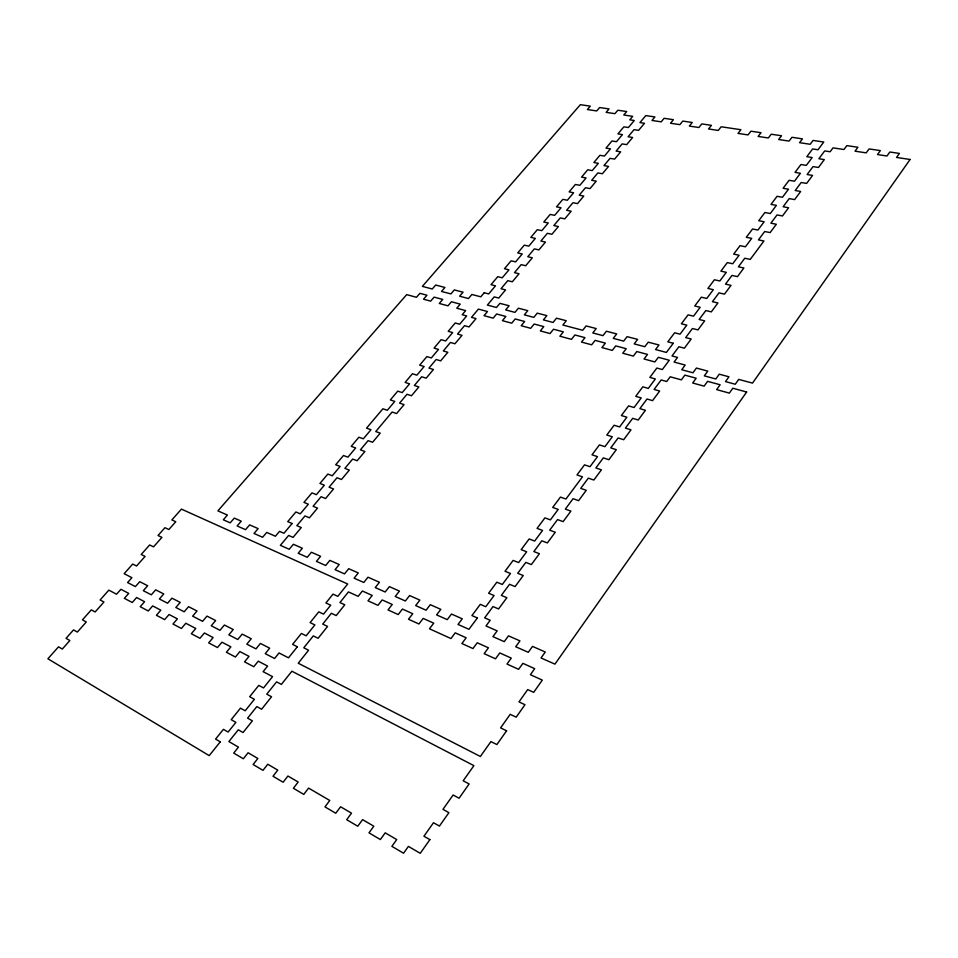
<?xml version="1.0" encoding="UTF-8"?>
<svg xmlns="http://www.w3.org/2000/svg" width="958" height="958" viewBox="0 0 958 958"><rect width="100%" height="100%" fill="white"/><g stroke="black" fill="none" stroke-linecap="round" stroke-linejoin="round"><path stroke-width="1.44" d="M429.891 839.627L420.239 853.315L408.407 846.393L403.558 853.219L391.882 846.345L396.72 839.579L385.2 832.837L380.362 839.543L368.986 832.849L373.824 826.203L362.591 819.641L357.765 826.227L346.688 819.701L351.502 813.162L340.569 806.78L335.755 813.246L324.966 806.887L329.768 800.469L308.572 788.087L303.782 794.398L293.399 788.278L298.178 782.015L287.915 776.016L283.137 782.231L273.006 776.255L277.772 770.1L267.749 764.245L262.995 770.352L253.116 764.52L257.858 758.473L248.086 752.76L243.344 758.772L233.704 753.084L238.434 747.12L228.89 741.552L238.279 729.804L243.045 732.535L252.373 720.835L247.595 718.141L256.828 706.585L261.618 709.219L271.545 696.753L266.755 694.167L276.587 681.856L281.389 684.395L291.891 671.211L473.899 765.646L463.169 780.794L469.133 783.955L459.074 798.23L453.11 795.008L442.955 809.354L448.907 812.647L439.447 826.071L433.495 822.73L423.939 836.226L429.891 839.627M506.578 730.81L496.879 744.558L490.915 741.576L480.365 756.473L298.237 663.223L308.584 650.231L303.77 647.812L313.29 635.908L318.116 638.279L327.552 626.424L322.726 624.101L331.36 613.288L336.198 615.575L344.772 604.809L339.934 602.558L348.437 591.912L358.16 596.343L362.387 591.014L372.231 595.445L367.992 600.81L377.943 605.336L382.182 599.936L392.253 604.474L388.014 609.923L398.193 614.557L402.444 609.06L412.754 613.707L408.491 619.239L418.921 623.981L423.185 618.413L433.734 623.167L429.471 628.783L450.955 638.555L455.218 632.843L466.163 637.777L461.888 643.525L472.953 648.566L477.228 642.77L488.436 647.824L484.161 653.655L495.502 658.817L499.789 652.937L511.273 658.11L506.986 664.05L518.613 669.331L522.9 663.355L534.684 668.66L530.397 674.695L542.312 680.12L533.678 692.359L527.702 689.592L518.996 701.891L524.972 704.717L516.182 717.183L510.207 714.309L500.603 727.876L506.578 730.81M910.1 159.483L752.521 383.104L738.702 379.404L735.253 384.242L725.493 381.595L728.942 376.781L719.266 374.183L715.818 378.973L704.322 375.859L707.782 371.105L696.418 368.052L692.969 372.782L681.725 369.74L685.186 365.046L674.073 362.064L677.522 357.418L672.013 355.957L678.875 346.736L684.383 348.173L691.185 339L685.677 337.599L692.442 328.522L697.939 329.887L704.657 320.858L699.148 319.505L705.807 310.56L711.315 311.877L717.925 302.968L712.417 301.686L718.991 292.873L724.487 294.13L731.002 285.352L725.505 284.119L731.972 275.437L737.468 276.634L743.887 267.977L738.402 266.803L744.773 258.241L750.258 259.39L763.921 240.985L758.437 239.895L764.676 231.525L770.148 232.59L776.339 224.256L770.867 223.202L777.01 214.951L782.482 215.969L788.59 207.742L783.117 206.748L789.188 198.617L794.649 199.587L800.66 191.468L795.2 190.534L801.187 182.499L806.636 183.421L812.564 175.422L807.115 174.524L813.019 166.608L818.467 167.482L824.311 159.603L818.874 158.741L824.694 150.933L830.131 151.759L833.017 147.867L843.974 149.52L846.848 145.616L857.901 147.257L855.027 151.184L866.2 152.861L869.074 148.921L880.354 150.598L877.492 154.561L886.976 155.998L889.838 151.999L899.406 153.424L896.556 157.435L910.1 159.483M746.641 392.014L554.933 664.134L541.019 657.966L545.258 652.003L532.516 646.399L528.277 652.314L515.703 646.734L519.943 640.878L508.482 635.849L504.255 641.656L492.939 636.639L497.166 630.867L485.981 625.957L490.197 620.269L484.652 617.85L493.023 606.57L498.567 608.941L506.866 597.72L501.321 595.385L509.548 584.296L515.093 586.583L523.26 575.53L517.715 573.291L525.81 562.382L531.367 564.573L539.402 553.712L533.846 551.557L541.809 540.815L547.365 542.935L555.269 532.241L549.712 530.157L557.556 519.583L563.112 521.631L570.896 511.105L565.34 509.105L573.064 498.699L578.608 500.663L586.272 490.304L580.716 488.376L588.32 478.138L593.864 480.03L601.408 469.827L595.852 467.971L603.336 457.888L608.893 459.708L616.305 449.673L610.761 447.889L618.126 437.962L623.67 439.71L630.987 429.819L625.43 428.106L632.687 418.335L638.232 420.011L645.429 410.275L639.884 408.635L647.021 399.007L652.578 400.624L659.655 391.032L654.11 389.451L661.152 379.967L666.696 381.512L670.193 376.781L681.378 379.871L684.85 375.129L696.167 378.218L692.682 382.996L704.118 386.146L707.591 381.344L720.129 384.769L716.644 389.607L729.337 393.115L732.81 388.229L746.641 392.014M477.395 617.958L468.941 629.298L458.032 624.448L462.259 618.796L451.481 614.042L447.254 619.646L436.597 614.892L440.824 609.348L430.286 604.702L426.071 610.21L415.664 605.576L419.879 600.103L409.593 595.565L405.378 601.001L395.223 596.475L399.426 591.074L389.379 586.643L385.176 591.996L375.237 587.577L379.44 582.26L367.992 577.207L363.789 582.476L354.101 578.165L358.292 572.932L348.7 568.705L344.521 573.89L335.049 569.675L339.228 564.525L329.851 560.382L325.684 565.507L316.415 561.376L320.583 556.299L311.41 552.251L307.255 557.293L298.189 553.257L302.345 548.251L293.376 544.288L289.22 549.269L280.359 545.318L288.633 535.45L293.052 537.39L301.279 527.559L296.836 525.655L304.991 515.943L309.434 517.811L317.529 508.123L313.086 506.291L321.11 496.711L325.564 498.507L333.54 488.963L329.085 487.203L337 477.755L341.467 479.491L349.335 470.091L344.868 468.378L352.664 459.074L357.142 460.75L364.89 451.481L360.412 449.829L368.111 440.656L372.59 442.273L380.23 433.136L375.752 431.543L392.109 412.036L396.6 413.557L404.072 404.623L399.582 403.126L406.994 394.277L411.497 395.75L418.862 386.936L414.359 385.487L421.676 376.769L426.178 378.182L433.447 369.489L428.945 368.1L436.153 359.501L440.656 360.867L447.829 352.293L443.315 350.951L450.428 342.473L454.942 343.778L462.007 335.324L457.505 334.043L464.522 325.672L469.037 326.929L476.006 318.595L471.492 317.361L478.413 309.099L487.478 311.53L484.018 315.673L493.166 318.152L496.627 313.984L505.872 316.451L502.411 320.655L511.74 323.181L515.2 318.954L524.637 321.481L521.176 325.732L530.696 328.307L534.169 324.044L543.785 326.618L540.324 330.917L550.048 333.552L553.508 329.217L563.328 331.851L559.867 336.21L571.459 339.348L574.92 334.965L584.967 337.647L581.494 342.066L591.649 344.808L595.122 340.377L605.372 343.12L601.911 347.586L612.282 350.4L615.743 345.898L626.221 348.7L622.748 353.239L633.346 356.101L636.807 351.538L647.512 354.412L644.051 358.999L654.865 361.932L658.338 357.31L669.271 360.244L662.337 369.56L656.853 368.052L649.859 377.404L655.344 378.937L648.303 388.397L642.818 386.828L635.729 396.325L641.213 397.917L634.064 407.521L628.58 405.893L621.371 415.533L626.867 417.197L619.61 426.945L614.114 425.244L606.809 435.028L612.294 436.764L604.929 446.656L599.433 444.895L592.008 454.834L597.505 456.631L590.02 466.678L584.524 464.846L576.979 474.94L582.476 476.809L565.938 499.034L560.442 497.082L552.706 507.429L558.203 509.416L550.407 519.883L544.922 517.859L537.067 528.373L542.551 530.433L534.636 541.066L529.151 538.959L521.164 549.641L526.661 551.784L518.613 562.586L513.129 560.406L505.022 571.267L510.494 573.483L502.327 584.464L496.843 582.201L488.604 593.23L494.077 595.541L485.766 606.701L480.293 604.354L471.911 615.563L477.395 617.958M673.258 343.263L666.409 352.424L655.547 349.55L658.984 344.988L648.243 342.186L644.806 346.712L634.184 343.898L637.621 339.395L627.107 336.653L623.67 341.12L613.264 338.366L616.701 333.923L606.402 331.229L602.965 335.647L592.786 332.953L596.223 328.57L586.14 325.924L582.704 330.282L562.849 325.037L566.286 320.726L556.514 318.176L553.077 322.451L543.402 319.888L546.838 315.637L537.258 313.134L533.822 317.361L524.349 314.859L527.774 310.655L518.398 308.201L514.961 312.368L505.668 309.913L509.105 305.758L499.896 303.351L496.472 307.482L487.359 305.075L494.208 296.884L498.747 298.058L505.561 289.903L501.01 288.741L507.764 280.658L512.314 281.796L519.032 273.737L514.482 272.635L521.152 264.659L525.702 265.737L532.325 257.798L527.774 256.732L534.36 248.864L538.911 249.906L545.449 242.063L540.899 241.045L547.389 233.285L551.94 234.279L558.394 226.531L553.844 225.561L560.25 217.897L564.801 218.843L571.172 211.215L566.621 210.281L572.944 202.713L577.494 203.623L583.781 196.079L579.231 195.192L585.482 187.72L590.032 188.594L596.235 181.146L591.685 180.308L597.852 172.931L602.402 173.757L608.534 166.405L603.971 165.602L610.066 158.321L614.617 159.112L620.664 151.855L616.114 151.089L622.125 143.892L626.676 144.646L632.651 137.485L628.101 136.755L634.04 129.653L638.591 130.36L644.483 123.295L639.932 122.6L645.8 115.583L654.913 116.936L651.991 120.457L661.2 121.846L664.122 118.301L673.414 119.69L670.492 123.247L679.869 124.648L682.791 121.079L692.251 122.48L689.329 126.073L698.885 127.522L701.795 123.905L711.435 125.342L708.525 128.971L718.26 130.432L721.17 126.779L740.917 129.713L738.007 133.401L748.018 134.91L750.928 131.198L761.035 132.707L758.125 136.431L768.34 137.976L771.238 134.216L781.548 135.749L778.65 139.521L789.057 141.089L791.955 137.293L802.457 138.862L799.571 142.67L810.181 144.275L813.067 140.431L823.784 142.023L818.012 149.759L812.635 148.933L806.804 156.693L812.18 157.543L806.325 165.375L800.948 164.513L795.032 172.368L800.421 173.266L794.481 181.206L789.093 180.296L783.105 188.271L788.506 189.205L782.47 197.252L777.082 196.294L771.01 204.389L776.411 205.359L770.304 213.526L764.891 212.52L758.736 220.723L764.149 221.753L757.958 230.04L752.545 228.986L746.306 237.297L751.719 238.374L745.432 246.781L740.019 245.667L733.684 254.109L739.109 255.235L732.726 263.749L727.314 262.6L720.883 271.15L726.308 272.335L719.853 280.981L714.417 279.772L707.902 288.442L713.339 289.687L706.776 298.453L701.34 297.184L694.742 305.985L700.166 307.279L693.52 316.176L688.084 314.859L681.378 323.792L686.814 325.145L680.06 334.162L674.624 332.785L667.81 341.85L673.258 343.263M220.268 741.839L209.203 755.634L47.9 658.781L58.522 646.818L62.318 649.045L69.85 640.531L66.054 638.327L73.538 629.897L77.347 632.076L86.28 621.981L82.46 619.85L91.309 609.875L95.141 611.97L103.943 602.031L100.111 599.971L108.841 590.14L116.553 594.211L120.912 589.29L128.719 593.385L124.36 598.343L132.252 602.498L136.611 597.517L144.598 601.696L140.215 606.713L148.274 610.976L152.657 605.911L160.812 610.186L156.417 615.275L164.656 619.622L169.063 614.497L177.386 618.856L172.979 624.029L181.397 628.472L185.816 623.263L195.767 628.472L191.337 633.729L199.959 638.279L204.389 632.999L213.119 637.561L208.676 642.89L217.49 647.548L221.945 642.183L230.866 646.854L226.411 652.254L235.428 657.02L239.895 651.572L249.032 656.362L244.553 661.846L253.774 666.72L258.265 661.188L267.605 666.085L263.115 671.654L272.563 676.635L263.51 687.928L258.78 685.389L249.655 696.717L254.373 699.316L245.176 710.788L240.47 708.154L231.201 719.674L235.896 722.356L228.112 732.056L223.418 729.349L215.586 739.085L220.268 741.839M297.363 646.77L288.502 657.823L279.029 652.973L274.587 658.493L265.222 653.655L269.665 648.171L260.408 643.441L255.966 648.877L246.817 644.147L251.247 638.746L242.194 634.124L237.776 639.477L228.83 634.855L233.249 629.538L224.4 625.011L219.993 630.292L211.251 625.778L215.646 620.533L206.988 616.102L202.593 621.311L192.63 616.162L197.013 611L188.558 606.677L184.187 611.791L175.841 607.48L180.2 602.39L171.937 598.163L167.578 603.217L159.399 598.99L163.746 593.972L155.663 589.841L151.316 594.822L143.317 590.691L147.652 585.733L139.736 581.686L135.413 586.595L127.582 582.56L131.893 577.674L124.133 573.698L132.695 564.058L136.575 565.998L145.089 556.394L141.197 554.478L149.64 544.958L153.531 546.85L161.926 537.378L158.022 535.522L164.956 527.702L168.871 529.523L175.769 521.727L171.853 519.931L181.445 509.117L347.682 583.997L337.803 596.331L333.013 594.128L325.912 602.965L330.69 605.205L323.529 614.126L318.751 611.863L310.105 622.616L314.883 624.927L306.153 635.801L301.399 633.454L292.609 644.375L297.363 646.77M484.209 292.765L480.796 296.824L471.887 294.489L468.462 298.537L459.636 296.214L463.061 292.19L454.32 289.915L450.895 293.914L441.518 291.436L444.943 287.46L435.662 285.041L432.25 288.993L422.358 286.382L580.356 104.685L590.308 106.158L587.374 109.547L596.714 110.948L599.636 107.535L609.06 108.937L606.127 112.361L614.916 113.667L617.838 110.23L626.7 111.547L623.766 114.996L632.711 116.337L629.777 119.822L634.28 120.504L628.376 127.534L623.874 126.827L617.946 133.88L622.449 134.599L616.485 141.712L611.982 140.97L605.971 148.107L610.474 148.861L604.426 156.058L599.924 155.292L593.84 162.513L598.343 163.315L592.224 170.608L587.721 169.782L581.566 177.11L586.068 177.937L579.865 185.325L575.363 184.475L569.124 191.887L573.626 192.762L567.34 200.246L562.849 199.348L556.526 206.856L561.029 207.766L554.658 215.346L550.167 214.412L543.761 222.017L548.263 222.974L541.821 230.65L537.318 229.669L530.828 237.38L535.33 238.386L528.804 246.158L524.301 245.14L517.727 252.948L522.23 253.99L515.608 261.869L511.117 260.804L504.459 268.719L508.949 269.809L502.243 277.796L497.753 276.682L491.011 284.694L495.502 285.831L488.7 293.926L484.209 292.765M292.118 523.511L283.915 533.259L279.532 531.355L275.413 536.24L266.731 532.409L262.6 537.282L254.026 533.462L258.145 528.624L249.655 524.876L245.535 529.678L237.129 525.942L241.236 521.164L234.303 518.098L230.195 522.852L223.322 519.787L227.417 515.069L217.897 510.865L406.671 294.633L416.467 297.291L419.903 293.328L426.969 295.22L423.532 299.207L430.657 301.135L434.106 297.124L442.728 299.435L439.279 303.47L447.985 305.818L451.434 301.77L460.235 304.129L456.774 308.201L465.66 310.608L462.187 314.715L466.666 315.936L459.696 324.223L455.23 322.978L448.212 331.3L452.679 332.57L445.614 340.964L441.147 339.671L434.046 348.101L438.501 349.43L431.339 357.945L426.885 356.592L419.676 365.142L424.131 366.519L416.874 375.153L412.419 373.752L405.114 382.41L409.569 383.847L402.204 392.6L397.75 391.139L390.349 399.929L394.792 401.414L387.319 410.287L382.889 408.779L366.543 428.166L370.974 429.735L363.333 438.812L358.903 437.219L351.227 446.332L355.646 447.961L347.91 457.17L343.491 455.505L335.695 464.75L340.114 466.438L332.258 475.779L327.84 474.054L319.936 483.431L324.343 485.191L316.38 494.663L311.973 492.879L303.949 502.387L308.344 504.207L300.261 513.823L295.878 511.979L287.735 521.631L292.118 523.511"/></g></svg>
